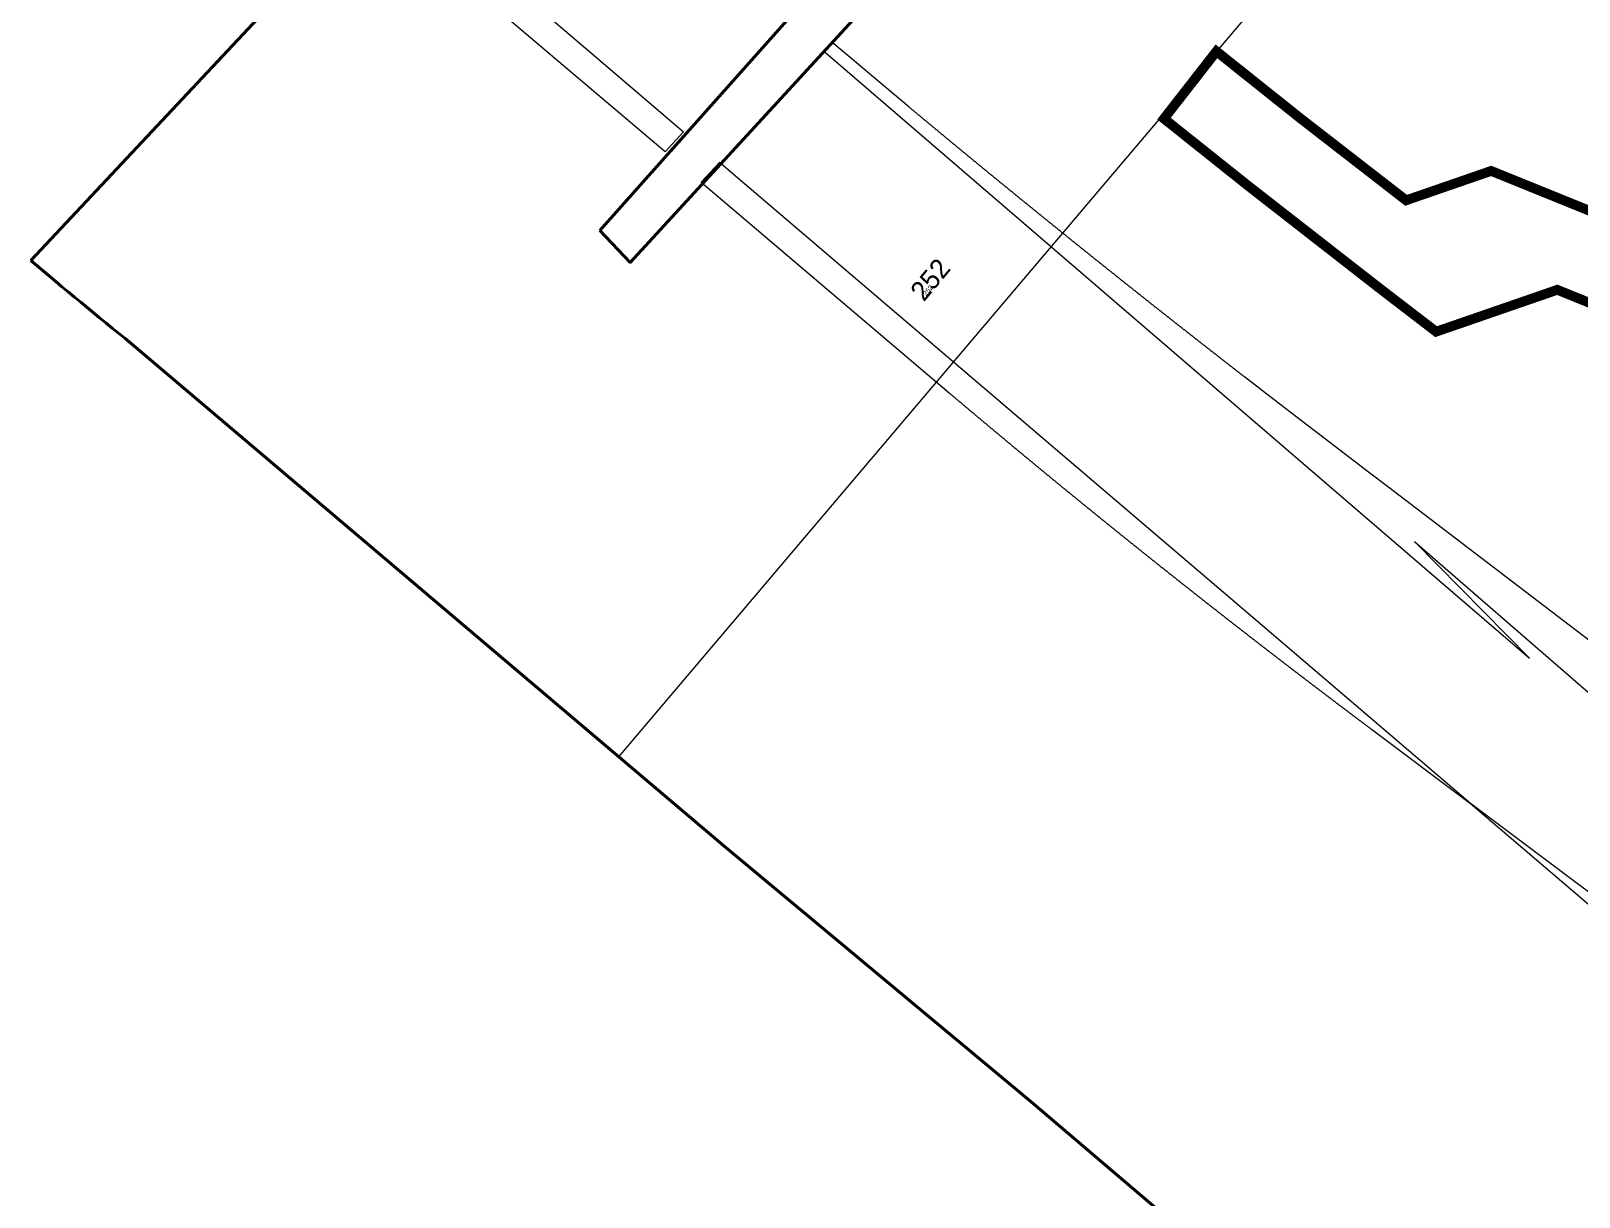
# Model space of a CAD drawing. Extents: x 174934 to 192674, y 648863 to 672607.
# Drawn here: x 180418 to 180735.5, y 660467.4 to 660706.6 of the extents above; entities that cross this region are included whole.
import ezdxf

# ---------------------------------------------------------------- set-up
doc = ezdxf.new("R2010")
doc.units = 0
doc.linetypes.add('Under', pattern=[19.5, 7, -1.5, 7, -1.5, 1, -1.5])
for name, color, linetype, lineweight in [('dim', 255, 'Continuous', 0), ('pbitul', 14, 'Continuous', 0), ('pgesher', 7, 'Continuous', 0), ('pmisunder', 202, 'Under', 0), ('pspecial', 7, 'Continuous', 0)]:
    doc.layers.add(name, color=color, linetype=linetype, lineweight=lineweight)
doc.layers.add('HEB_ENTITY', color=3, linetype='Continuous')
doc.styles.get("Standard").update_dxf_attribs({"font": 'HEBTXT'})

# ---------------------------------------------------------------- blocks, each defined once
blk = doc.blocks.new('dim', base_point=(179928.9, 662855))
at = {"layer": 'dim', "linetype": 'ByBlock'}
blk.add_attdef('NUMBER', (179928.9, 662855), '', height=20, dxfattribs=at)
blk = doc.blocks.new('HEB_ENTITY', base_point=(181159.32, 660193.8))
at = {"layer": 'HEB_ENTITY', "linetype": 'ByBlock'}
blk.add_attdef('VAL', (181159.32, 660193.8), '', height=1, dxfattribs=at)
at = {"layer": 'HEB_ENTITY', "linetype": 'ByBlock', "flags": 1}
for tag in ['WIDTH', 'TAG', 'XBASE', 'YBASE', 'PROMPT', 'HEIGHT', 'BLKNAME', 'BLKNUM']:
    blk.add_attdef(tag, (181159.32, 660193.8), '', height=1, dxfattribs=at)

msp = doc.modelspace()

# ---------------------------------------------------------------- linework, layer by layer
at = {"layer": 'dim', "flags": 128}
msp.add_lwpolyline([(180538.58, 660557.71), (180701.61, 660750.05)], dxfattribs=at)
at = {"layer": 'pbitul', "flags": 128}
for points in [[(180450.95, 660771.97), (180534, 660701.09), (180551.83, 660685.87), (180548.05, 660681.78), (180480.41, 660739.12)], [(180815.4, 660522.2), (180698.53, 660611.34), (180696.46, 660612.92), (180692.28, 660616.11), (180686.38, 660620.61), (180682.03, 660623.94), (180677.35, 660627.53), (180670.55, 660632.77), (180666.84, 660635.64), (180666.76, 660635.7), (180666.68, 660635.76), (180666.6, 660635.83), (180666.52, 660635.89), (180666.44, 660635.95), (180666.37, 660636.01), (180666.29, 660636.07), (180666.21, 660636.13), (180666.13, 660636.19), (180666.05, 660636.25), (180665.97, 660636.32), (180665.89, 660636.38), (180665.81, 660636.44), (180665.73, 660636.5), (180665.65, 660636.56), (180665.58, 660636.62), (180665.5, 660636.68), (180665.42, 660636.75), (180665.34, 660636.81), (180665.26, 660636.87), (180665.18, 660636.93), (180665.1, 660636.99), (180665.02, 660637.05), (180664.94, 660637.11), (180664.86, 660637.18), (180664.79, 660637.24), (180664.71, 660637.3), (180664.63, 660637.36), (180664.55, 660637.42), (180664.47, 660637.48), (180664.39, 660637.54), (180664.31, 660637.6), (180664.23, 660637.67), (180664.15, 660637.73), (180664.08, 660637.79), (180664, 660637.85), (180663.92, 660637.91), (180663.84, 660637.97), (180663.76, 660638.03), (180663.68, 660638.1), (180663.6, 660638.16), (180663.52, 660638.22), (180663.44, 660638.28), (180663.36, 660638.34), (180663.29, 660638.4), (180663.21, 660638.46), (180663.13, 660638.53), (180663.05, 660638.59), (180662.97, 660638.65), (180662.89, 660638.71), (180662.81, 660638.77), (180662.73, 660638.83), (180662.65, 660638.89), (180662.58, 660638.96), (180662.5, 660639.02), (180662.42, 660639.08), (180662.34, 660639.14), (180662.26, 660639.2), (180662.18, 660639.26), (180662.1, 660639.32), (180662.02, 660639.39), (180661.94, 660639.45), (180661.87, 660639.51), (180661.79, 660639.57), (180661.71, 660639.63), (180661.63, 660639.69), (180661.55, 660639.75), (180661.47, 660639.82), (180661.39, 660639.88), (180661.31, 660639.94), (180661.24, 660640), (180661.16, 660640.06), (180661.08, 660640.12), (180661, 660640.19), (180660.92, 660640.25), (180660.84, 660640.31), (180660.76, 660640.37), (180660.68, 660640.43), (180660.6, 660640.49), (180660.53, 660640.55), (180660.45, 660640.62), (180660.37, 660640.68), (180660.29, 660640.74), (180660.21, 660640.8), (180660.13, 660640.86), (180660.05, 660640.92), (180659.97, 660640.99), (180659.9, 660641.05), (180659.82, 660641.11), (180659.74, 660641.17), (180659.66, 660641.23), (180659.58, 660641.29), (180659.5, 660641.35), (180659.42, 660641.42), (180659.34, 660641.48), (180659.26, 660641.54), (180659.19, 660641.6), (180659.11, 660641.66), (180659.03, 660641.72), (180658.95, 660641.79), (180658.87, 660641.85), (180658.79, 660641.91), (180658.71, 660641.97), (180658.63, 660642.03), (180658.56, 660642.09), (180658.48, 660642.16), (180658.4, 660642.22), (180658.32, 660642.28), (180658.24, 660642.34), (180658.16, 660642.4), (180658.08, 660642.46), (180658, 660642.53), (180657.93, 660642.59), (180657.85, 660642.65), (180657.77, 660642.71), (180657.69, 660642.77), (180657.61, 660642.83), (180657.53, 660642.9), (180657.45, 660642.96), (180657.37, 660643.02), (180657.3, 660643.08), (180657.22, 660643.14), (180657.14, 660643.2), (180657.06, 660643.27), (180656.98, 660643.33), (180656.9, 660643.39), (180656.82, 660643.45), (180656.74, 660643.51), (180656.67, 660643.57), (180656.59, 660643.64), (180656.51, 660643.7), (180656.43, 660643.76), (180656.35, 660643.82), (180656.27, 660643.88), (180656.19, 660643.94), (180656.12, 660644.01), (180656.04, 660644.07), (180655.96, 660644.13), (180655.88, 660644.19), (180655.8, 660644.25), (180655.72, 660644.31), (180655.64, 660644.38), (180655.56, 660644.44), (180655.49, 660644.5), (180655.41, 660644.56), (180655.33, 660644.62), (180655.25, 660644.68), (180655.17, 660644.75), (180655.09, 660644.81), (180655.01, 660644.87), (180654.94, 660644.93), (180654.86, 660644.99), (180654.78, 660645.06), (180654.7, 660645.12), (180654.62, 660645.18), (180654.54, 660645.24), (180654.46, 660645.3), (180654.38, 660645.36), (180654.31, 660645.43), (180654.23, 660645.49), (180654.15, 660645.55), (180654.07, 660645.61), (180653.99, 660645.67), (180653.91, 660645.73), (180653.83, 660645.8), (180653.76, 660645.86), (180653.68, 660645.92), (180653.6, 660645.98), (180653.52, 660646.04), (180653.44, 660646.11), (180653.36, 660646.17), (180653.28, 660646.23), (180653.21, 660646.29), (180653.13, 660646.35), (180653.05, 660646.41), (180652.97, 660646.48), (180652.89, 660646.54), (180652.81, 660646.6), (180652.73, 660646.66), (180652.66, 660646.72), (180652.58, 660646.79), (180652.5, 660646.85), (180652.42, 660646.91), (180652.34, 660646.97), (180652.26, 660647.03), (180652.18, 660647.1), (180652.11, 660647.16), (180652.03, 660647.22), (180651.95, 660647.28), (180651.87, 660647.34), (180651.79, 660647.4), (180651.71, 660647.47), (180651.63, 660647.53), (180651.56, 660647.59), (180651.48, 660647.65), (180651.4, 660647.71), (180651.32, 660647.78), (180651.24, 660647.84), (180651.16, 660647.9), (180651.08, 660647.96), (180651.01, 660648.02), (180650.93, 660648.09), (180650.85, 660648.15), (180650.77, 660648.21), (180650.69, 660648.27), (180650.61, 660648.33), (180650.53, 660648.4), (180650.46, 660648.46), (180650.38, 660648.52), (180650.3, 660648.58), (180650.22, 660648.64), (180650.14, 660648.7), (180650.06, 660648.77), (180649.99, 660648.83), (180649.91, 660648.89), (180649.83, 660648.95), (180649.75, 660649.01), (180649.67, 660649.08), (180649.59, 660649.14), (180649.51, 660649.2), (180649.44, 660649.26), (180649.36, 660649.32), (180649.28, 660649.39), (180649.2, 660649.45), (180649.12, 660649.51), (180649.04, 660649.57), (180648.97, 660649.63), (180648.89, 660649.7), (180648.81, 660649.76), (180648.73, 660649.82), (180648.65, 660649.88), (180648.57, 660649.94), (180648.49, 660650.01), (180648.42, 660650.07), (180648.34, 660650.13), (180648.26, 660650.19), (180648.18, 660650.25), (180648.1, 660650.32), (180648.02, 660650.38), (180647.95, 660650.44), (180647.87, 660650.5), (180647.79, 660650.56), (180647.71, 660650.63), (180647.63, 660650.69), (180647.55, 660650.75), (180647.47, 660650.81), (180647.4, 660650.88), (180647.32, 660650.94), (180647.24, 660651), (180647.16, 660651.06), (180647.08, 660651.12), (180647, 660651.19), (180646.93, 660651.25), (180646.85, 660651.31), (180646.77, 660651.37), (180646.69, 660651.43), (180646.61, 660651.5), (180646.53, 660651.56), (180646.46, 660651.62), (180646.38, 660651.68), (180646.3, 660651.74), (180646.22, 660651.81), (180646.14, 660651.87), (180646.06, 660651.93), (180645.99, 660651.99), (180645.91, 660652.05), (180645.83, 660652.12), (180645.75, 660652.18), (180645.67, 660652.24), (180645.59, 660652.3), (180645.52, 660652.37), (180645.44, 660652.43), (180645.36, 660652.49), (180645.28, 660652.55), (180645.2, 660652.61), (180645.12, 660652.68), (180645.05, 660652.74), (180644.97, 660652.8), (180644.89, 660652.86), (180644.81, 660652.92), (180644.73, 660652.99), (180644.65, 660653.05), (180644.58, 660653.11), (180644.5, 660653.17), (180644.42, 660653.24), (180644.34, 660653.3), (180644.26, 660653.36), (180644.18, 660653.42), (180644.11, 660653.48), (180644.03, 660653.55), (180643.95, 660653.61), (180643.87, 660653.67), (180643.79, 660653.73), (180643.71, 660653.8), (180643.64, 660653.86), (180643.56, 660653.92), (180643.48, 660653.98), (180643.4, 660654.04), (180643.32, 660654.11), (180643.24, 660654.17), (180643.17, 660654.23), (180643.09, 660654.29), (180643.01, 660654.36), (180642.93, 660654.42), (180642.85, 660654.48), (180642.77, 660654.54), (180642.7, 660654.6), (180642.62, 660654.67), (180642.54, 660654.73), (180642.46, 660654.79), (180642.38, 660654.85), (180642.31, 660654.92), (180642.23, 660654.98), (180642.15, 660655.04), (180642.07, 660655.1), (180641.99, 660655.16), (180641.91, 660655.23), (180641.84, 660655.29), (180641.76, 660655.35), (180641.68, 660655.41), (180641.6, 660655.48), (180641.52, 660655.54), (180641.44, 660655.6), (180641.37, 660655.66), (180641.29, 660655.73), (180641.21, 660655.79), (180641.13, 660655.85), (180641.05, 660655.91), (180640.98, 660655.97), (180640.9, 660656.04), (180640.82, 660656.1), (180640.74, 660656.16), (180640.66, 660656.22), (180640.58, 660656.29), (180640.51, 660656.35), (180640.43, 660656.41), (180640.35, 660656.47), (180640.27, 660656.54), (180640.19, 660656.6), (180640.12, 660656.66), (180640.04, 660656.72), (180639.96, 660656.79), (180639.88, 660656.85), (180639.8, 660656.91), (180639.72, 660656.97), (180639.65, 660657.03), (180639.57, 660657.1), (180639.49, 660657.16), (180639.41, 660657.22), (180639.33, 660657.28), (180639.26, 660657.35), (180639.18, 660657.41), (180639.1, 660657.47), (180639.02, 660657.53), (180638.94, 660657.6), (180638.86, 660657.66), (180638.79, 660657.72), (180638.71, 660657.78), (180638.63, 660657.85), (180638.55, 660657.91), (180638.47, 660657.97), (180638.4, 660658.03), (180638.32, 660658.1), (180638.24, 660658.16), (180638.16, 660658.22), (180638.08, 660658.28), (180638.01, 660658.35), (180637.93, 660658.41), (180637.85, 660658.47), (180637.77, 660658.53), (180637.69, 660658.6), (180637.61, 660658.66), (180637.54, 660658.72), (180637.46, 660658.78), (180637.38, 660658.84), (180637.3, 660658.91), (180637.22, 660658.97), (180637.15, 660659.03), (180637.07, 660659.09), (180636.99, 660659.16), (180636.91, 660659.22), (180636.83, 660659.28), (180636.76, 660659.34), (180636.68, 660659.41), (180636.6, 660659.47), (180636.52, 660659.53), (180636.44, 660659.59), (180636.37, 660659.66), (180636.29, 660659.72), (180636.21, 660659.78), (180636.13, 660659.84), (180636.05, 660659.91), (180635.98, 660659.97), (180635.9, 660660.03), (180635.82, 660660.09), (180635.74, 660660.16), (180635.66, 660660.22), (180635.58, 660660.28), (180635.51, 660660.35), (180635.43, 660660.41), (180635.35, 660660.47), (180635.27, 660660.53), (180635.19, 660660.6), (180635.12, 660660.66), (180635.04, 660660.72), (180634.96, 660660.78), (180634.88, 660660.85), (180634.8, 660660.91), (180634.73, 660660.97), (180634.65, 660661.03), (180634.57, 660661.1), (180634.49, 660661.16), (180634.41, 660661.22), (180634.34, 660661.28), (180634.26, 660661.35), (180634.18, 660661.41), (180634.1, 660661.47), (180634.02, 660661.53), (180633.95, 660661.6), (180633.87, 660661.66), (180633.79, 660661.72), (180633.71, 660661.78), (180633.63, 660661.85), (180633.56, 660661.91), (180633.48, 660661.97), (180633.4, 660662.03), (180633.32, 660662.1), (180633.25, 660662.16), (180633.17, 660662.22), (180633.09, 660662.29), (180633.01, 660662.35), (180632.93, 660662.41), (180632.86, 660662.47), (180632.78, 660662.54), (180632.7, 660662.6), (180632.62, 660662.66), (180632.54, 660662.72), (180632.47, 660662.79), (180632.39, 660662.85), (180632.31, 660662.91), (180632.23, 660662.97), (180632.15, 660663.04), (180632.08, 660663.1), (180632, 660663.16), (180631.92, 660663.23), (180631.84, 660663.29), (180631.76, 660663.35), (180631.69, 660663.41), (180631.61, 660663.48), (180631.53, 660663.54), (180631.45, 660663.6), (180631.37, 660663.66), (180631.3, 660663.73), (180631.22, 660663.79), (180631.14, 660663.85), (180631.06, 660663.91), (180630.99, 660663.98), (180630.91, 660664.04), (180630.83, 660664.1), (180630.75, 660664.17), (180630.67, 660664.23), (180630.6, 660664.29), (180630.52, 660664.35), (180630.44, 660664.42), (180630.36, 660664.48), (180630.28, 660664.54), (180630.21, 660664.61), (180630.13, 660664.67), (180630.05, 660664.73), (180629.97, 660664.79), (180629.9, 660664.86), (180629.82, 660664.92), (180629.74, 660664.98), (180629.66, 660665.04), (180629.58, 660665.11), (180629.51, 660665.17), (180629.43, 660665.23), (180629.35, 660665.3), (180629.27, 660665.36), (180629.19, 660665.42), (180629.12, 660665.48), (180629.04, 660665.55), (180628.96, 660665.61), (180628.88, 660665.67), (180628.81, 660665.74), (180628.73, 660665.8), (180628.65, 660665.86), (180628.57, 660665.92), (180628.49, 660665.99), (180628.42, 660666.05), (180628.34, 660666.11), (180628.26, 660666.17), (180628.18, 660666.24), (180628.11, 660666.3), (180628.03, 660666.36), (180627.95, 660666.43), (180627.87, 660666.49), (180627.79, 660666.55), (180627.72, 660666.61), (180627.64, 660666.68), (180627.56, 660666.74), (180627.48, 660666.8), (180627.41, 660666.87), (180627.33, 660666.93), (180627.25, 660666.99), (180627.17, 660667.05), (180627.09, 660667.12), (180627.02, 660667.18), (180626.94, 660667.24), (180626.86, 660667.31), (180626.78, 660667.37), (180626.71, 660667.43), (180626.63, 660667.5), (180626.55, 660667.56), (180626.47, 660667.62), (180626.39, 660667.68), (180626.32, 660667.75), (180626.24, 660667.81), (180626.16, 660667.87), (180626.08, 660667.94), (180626.01, 660668), (180625.93, 660668.06), (180625.85, 660668.12), (180625.77, 660668.19), (180625.7, 660668.25), (180625.62, 660668.31), (180625.54, 660668.38), (180625.46, 660668.44), (180625.38, 660668.5), (180625.31, 660668.56), (180625.23, 660668.63), (180625.15, 660668.69), (180625.07, 660668.75), (180625, 660668.82), (180624.92, 660668.88), (180624.84, 660668.94), (180624.76, 660669.01), (180624.69, 660669.07), (180624.61, 660669.13), (180624.53, 660669.19), (180624.45, 660669.26), (180624.37, 660669.32), (180624.3, 660669.38), (180624.22, 660669.45), (180624.14, 660669.51), (180624.06, 660669.57), (180623.99, 660669.64), (180623.91, 660669.7), (180623.83, 660669.76), (180623.75, 660669.82), (180623.68, 660669.89), (180623.6, 660669.95), (180623.52, 660670.01), (180623.44, 660670.08), (180623.36, 660670.14), (180623.29, 660670.2), (180623.21, 660670.27), (180623.13, 660670.33), (180623.05, 660670.39), (180622.98, 660670.45), (180622.9, 660670.52), (180622.82, 660670.58), (180622.74, 660670.64), (180622.67, 660670.71), (180622.59, 660670.77), (180622.51, 660670.83), (180622.43, 660670.9), (180622.36, 660670.96), (180622.28, 660671.02), (180622.2, 660671.09), (180622.12, 660671.15), (180622.05, 660671.21), (180621.97, 660671.27), (180621.89, 660671.34), (180621.81, 660671.4), (180621.74, 660671.46), (180621.66, 660671.53), (180621.58, 660671.59), (180621.5, 660671.65), (180621.42, 660671.72), (180621.35, 660671.78), (180621.27, 660671.84), (180621.19, 660671.91), (180621.11, 660671.97), (180621.04, 660672.03), (180620.96, 660672.09), (180620.88, 660672.16), (180620.8, 660672.22), (180620.73, 660672.28), (180620.65, 660672.35), (180620.57, 660672.41), (180620.49, 660672.47), (180620.42, 660672.54), (180620.34, 660672.6), (180620.26, 660672.66), (180620.18, 660672.73), (180620.11, 660672.79), (180620.03, 660672.85), (180619.95, 660672.92), (180619.87, 660672.98), (180619.8, 660673.04), (180619.72, 660673.11), (180619.64, 660673.17), (180619.56, 660673.23), (180619.49, 660673.29), (180619.41, 660673.36), (180619.33, 660673.42), (180619.25, 660673.48), (180619.18, 660673.55), (180619.1, 660673.61), (180619.02, 660673.67), (180618.94, 660673.74), (180618.87, 660673.8), (180618.79, 660673.86), (180618.71, 660673.93), (180618.63, 660673.99), (180618.56, 660674.05), (180618.48, 660674.12), (180618.4, 660674.18), (180618.32, 660674.24), (180618.25, 660674.31), (180618.17, 660674.37), (180618.09, 660674.43), (180618.01, 660674.5), (180617.94, 660674.56), (180617.86, 660674.62), (180617.78, 660674.69), (180617.7, 660674.75), (180617.63, 660674.81), (180617.55, 660674.88), (180617.47, 660674.94), (180617.39, 660675), (180617.32, 660675.07), (180617.24, 660675.13), (180617.16, 660675.19), (180617.08, 660675.26), (180617.01, 660675.32), (180616.93, 660675.38), (180616.85, 660675.44), (180616.78, 660675.51), (180616.7, 660675.57), (180616.62, 660675.63), (180616.54, 660675.7), (180616.47, 660675.76), (180616.39, 660675.82), (180616.31, 660675.89), (180616.23, 660675.95), (180616.16, 660676.01), (180616.08, 660676.08), (180616, 660676.14), (180615.92, 660676.2), (180615.85, 660676.27), (180615.77, 660676.33), (180615.69, 660676.39), (180615.61, 660676.46), (180615.54, 660676.52), (180615.46, 660676.58), (180615.38, 660676.65), (180615.3, 660676.71), (180615.23, 660676.77), (180615.15, 660676.84), (180615.07, 660676.9), (180615, 660676.96), (180614.92, 660677.03), (180614.84, 660677.09), (180614.76, 660677.15), (180614.69, 660677.22), (180614.61, 660677.28), (180614.53, 660677.35), (180614.45, 660677.41), (180614.38, 660677.47), (180614.3, 660677.54), (180614.22, 660677.6), (180614.14, 660677.66), (180614.07, 660677.73), (180613.99, 660677.79), (180613.91, 660677.85), (180613.83, 660677.92), (180613.76, 660677.98), (180613.68, 660678.04), (180613.6, 660678.11), (180613.53, 660678.17), (180613.45, 660678.23), (180613.37, 660678.3), (180613.29, 660678.36), (180613.22, 660678.42), (180613.14, 660678.49), (180613.06, 660678.55), (180612.98, 660678.61), (180612.91, 660678.68), (180612.83, 660678.74), (180612.75, 660678.8), (180612.68, 660678.87), (180612.6, 660678.93), (180612.52, 660678.99), (180612.44, 660679.06), (180612.37, 660679.12), (180612.29, 660679.18), (180612.21, 660679.25), (180612.13, 660679.31), (180612.06, 660679.37), (180611.98, 660679.44), (180611.9, 660679.5), (180611.83, 660679.57), (180611.75, 660679.63), (180611.67, 660679.69), (180611.59, 660679.76), (180611.52, 660679.82), (180611.44, 660679.88), (180611.36, 660679.95), (180611.28, 660680.01), (180611.21, 660680.07), (180611.13, 660680.14), (180611.05, 660680.2), (180610.98, 660680.26), (180610.9, 660680.33), (180610.82, 660680.39), (180610.74, 660680.45), (180610.67, 660680.52), (180610.59, 660680.58), (180610.51, 660680.65), (180610.44, 660680.71), (180610.36, 660680.77), (180610.28, 660680.84), (180610.2, 660680.9), (180610.13, 660680.96), (180610.05, 660681.03), (180609.97, 660681.09), (180609.89, 660681.15), (180609.82, 660681.22), (180609.74, 660681.28), (180609.66, 660681.34), (180609.59, 660681.41), (180609.51, 660681.47), (180609.43, 660681.54), (180609.35, 660681.6), (180609.28, 660681.66), (180609.2, 660681.73), (180609.12, 660681.79), (180609.05, 660681.85), (180608.97, 660681.92), (180608.89, 660681.98), (180608.81, 660682.04), (180608.74, 660682.11), (180608.66, 660682.17), (180608.58, 660682.23), (180608.51, 660682.3), (180608.43, 660682.36), (180608.35, 660682.43), (180608.27, 660682.49), (180608.2, 660682.55), (180608.12, 660682.62), (180608.04, 660682.68), (180607.97, 660682.74), (180607.89, 660682.81), (180607.81, 660682.87), (180607.73, 660682.93), (180607.66, 660683), (180607.58, 660683.06), (180607.5, 660683.13), (180607.43, 660683.19), (180607.35, 660683.25), (180607.27, 660683.32), (180607.19, 660683.38), (180607.12, 660683.44), (180607.04, 660683.51), (180606.96, 660683.57), (180606.89, 660683.64), (180606.81, 660683.7), (180606.73, 660683.76), (180606.65, 660683.83), (180606.58, 660683.89), (180606.5, 660683.95), (180606.42, 660684.02), (180606.35, 660684.08), (180606.27, 660684.14), (180606.19, 660684.21), (180606.12, 660684.27), (180606.04, 660684.34), (180605.96, 660684.4), (180605.88, 660684.46), (180605.81, 660684.53), (180605.73, 660684.59), (180605.65, 660684.65), (180605.58, 660684.72), (180605.5, 660684.78), (180605.42, 660684.85), (180605.34, 660684.91), (180605.27, 660684.97), (180605.19, 660685.04), (180605.11, 660685.1), (180605.04, 660685.16), (180604.96, 660685.23), (180604.88, 660685.29), (180604.81, 660685.36), (180604.73, 660685.42), (180604.65, 660685.48), (180604.57, 660685.55), (180604.5, 660685.61), (180604.42, 660685.67), (180604.34, 660685.74), (180604.27, 660685.8), (180604.19, 660685.87), (180604.11, 660685.93), (180604.04, 660685.99), (180603.96, 660686.06), (180603.88, 660686.12), (180603.8, 660686.19), (180603.73, 660686.25), (180603.65, 660686.31), (180603.57, 660686.38), (180603.5, 660686.44), (180603.42, 660686.5), (180603.34, 660686.57), (180603.27, 660686.63), (180603.19, 660686.7), (180603.11, 660686.76), (180603.03, 660686.82), (180602.96, 660686.89), (180602.88, 660686.95), (180602.8, 660687.02), (180602.73, 660687.08), (180602.65, 660687.14), (180602.57, 660687.21), (180602.5, 660687.27), (180602.42, 660687.33), (180602.34, 660687.4), (180602.27, 660687.46), (180602.19, 660687.53), (180602.11, 660687.59), (180602.03, 660687.65), (180601.96, 660687.72), (180601.88, 660687.78), (180601.8, 660687.85), (180601.73, 660687.91), (180601.65, 660687.97), (180601.57, 660688.04), (180601.5, 660688.1), (180601.42, 660688.17), (180601.34, 660688.23), (180601.27, 660688.29), (180601.19, 660688.36), (180601.11, 660688.42), (180601.03, 660688.48), (180600.96, 660688.55), (180600.88, 660688.61), (180600.8, 660688.68), (180600.73, 660688.74), (180600.65, 660688.8), (180600.57, 660688.87), (180600.5, 660688.93), (180600.42, 660689), (180600.34, 660689.06), (180600.27, 660689.12), (180600.19, 660689.19), (180600.11, 660689.25), (180600.03, 660689.32), (180599.96, 660689.38), (180599.88, 660689.44), (180599.8, 660689.51), (180599.73, 660689.57), (180599.65, 660689.64), (180599.57, 660689.7), (180599.5, 660689.76), (180599.42, 660689.83), (180599.34, 660689.89), (180599.27, 660689.96), (180599.19, 660690.02), (180599.11, 660690.08), (180599.04, 660690.15), (180598.96, 660690.21), (180598.88, 660690.28), (180598.81, 660690.34), (180598.73, 660690.4), (180598.65, 660690.47), (180598.58, 660690.53), (180598.5, 660690.6), (180598.42, 660690.66), (180598.34, 660690.72), (180598.27, 660690.79), (180598.19, 660690.85), (180598.11, 660690.92), (180598.04, 660690.98), (180596.31, 660692.42), (180592.94, 660695.25), (180587.27, 660700.01), (180584.73, 660702.15), (180582.24, 660704.25), (180580.55, 660702.45), (180725.3, 660577.95), (180701.69, 660601.9), (180706.97, 660597.31), (180737.89, 660570.5)], [(180894.78, 660412.06), (180713.19, 660548.16), (180761.7, 660506.75), (180787.49, 660485.12), (181008.26, 660299.94)]]:
    msp.add_lwpolyline(points, dxfattribs=at)
msp.add_lwpolyline([(180692.88, 660563.38), (180713.19, 660548.16), (180664.87, 660589.4), (180559.19, 660679.6), (180555.41, 660675.55), (180606.29, 660632.35), (180606.36, 660632.29), (180606.44, 660632.23), (180606.52, 660632.16), (180606.59, 660632.1), (180606.67, 660632.03), (180606.75, 660631.97), (180606.82, 660631.9), (180606.9, 660631.84), (180606.97, 660631.77), (180607.05, 660631.71), (180607.13, 660631.64), (180607.2, 660631.58), (180607.28, 660631.51), (180607.36, 660631.45), (180607.43, 660631.39), (180607.51, 660631.32), (180607.59, 660631.26), (180607.66, 660631.19), (180607.74, 660631.13), (180607.81, 660631.06), (180607.89, 660631), (180607.97, 660630.93), (180608.04, 660630.87), (180608.12, 660630.8), (180608.2, 660630.74), (180608.27, 660630.68), (180608.35, 660630.61), (180608.43, 660630.55), (180608.5, 660630.48), (180608.58, 660630.42), (180608.66, 660630.35), (180608.73, 660630.29), (180608.81, 660630.22), (180608.88, 660630.16), (180608.96, 660630.1), (180609.04, 660630.03), (180609.11, 660629.97), (180609.19, 660629.9), (180609.27, 660629.84), (180609.34, 660629.77), (180609.42, 660629.71), (180609.5, 660629.64), (180609.57, 660629.58), (180609.65, 660629.51), (180609.73, 660629.45), (180609.8, 660629.39), (180609.88, 660629.32), (180609.95, 660629.26), (180610.03, 660629.19), (180610.11, 660629.13), (180610.18, 660629.06), (180610.26, 660629), (180610.34, 660628.94), (180610.41, 660628.87), (180610.49, 660628.81), (180610.57, 660628.74), (180610.64, 660628.68), (180610.72, 660628.61), (180610.8, 660628.55), (180610.87, 660628.48), (180610.95, 660628.42), (180611.03, 660628.36), (180611.1, 660628.29), (180611.18, 660628.23), (180611.26, 660628.16), (180611.33, 660628.1), (180611.41, 660628.03), (180611.49, 660627.97), (180611.56, 660627.91), (180611.64, 660627.84), (180611.71, 660627.78), (180611.79, 660627.71), (180611.87, 660627.65), (180611.94, 660627.58), (180612.02, 660627.52), (180612.1, 660627.45), (180612.17, 660627.39), (180612.25, 660627.33), (180612.33, 660627.26), (180612.4, 660627.2), (180612.48, 660627.13), (180612.56, 660627.07), (180612.63, 660627), (180612.71, 660626.94), (180612.79, 660626.88), (180612.86, 660626.81), (180612.94, 660626.75), (180613.02, 660626.68), (180613.09, 660626.62), (180613.17, 660626.56), (180613.25, 660626.49), (180613.32, 660626.43), (180613.4, 660626.36), (180613.48, 660626.3), (180613.55, 660626.23), (180613.63, 660626.17), (180613.71, 660626.11), (180613.78, 660626.04), (180613.86, 660625.98), (180613.94, 660625.91), (180614.01, 660625.85), (180614.09, 660625.78), (180614.17, 660625.72), (180614.24, 660625.66), (180614.32, 660625.59), (180614.4, 660625.53), (180614.47, 660625.46), (180614.55, 660625.4), (180614.63, 660625.34), (180614.7, 660625.27), (180614.78, 660625.21), (180614.86, 660625.14), (180614.93, 660625.08), (180615.01, 660625.01), (180615.09, 660624.95), (180615.16, 660624.89), (180615.24, 660624.82), (180615.32, 660624.76), (180615.39, 660624.69), (180615.47, 660624.63), (180615.55, 660624.57), (180615.62, 660624.5), (180615.7, 660624.44), (180615.78, 660624.37), (180615.85, 660624.31), (180615.93, 660624.24), (180616.01, 660624.18), (180616.08, 660624.12), (180616.16, 660624.05), (180616.24, 660623.99), (180616.31, 660623.92), (180616.39, 660623.86), (180616.47, 660623.8), (180616.54, 660623.73), (180616.62, 660623.67), (180616.7, 660623.6), (180616.78, 660623.54), (180616.85, 660623.48), (180616.93, 660623.41), (180617.01, 660623.35), (180617.08, 660623.28), (180617.16, 660623.22), (180617.24, 660623.16), (180617.31, 660623.09), (180617.39, 660623.03), (180617.47, 660622.96), (180617.54, 660622.9), (180617.62, 660622.84), (180617.7, 660622.77), (180617.77, 660622.71), (180617.85, 660622.64), (180617.93, 660622.58), (180618, 660622.52), (180618.08, 660622.45), (180618.16, 660622.39), (180618.23, 660622.32), (180618.31, 660622.26), (180618.39, 660622.2), (180618.47, 660622.13), (180618.54, 660622.07), (180618.62, 660622), (180618.7, 660621.94), (180618.77, 660621.88), (180618.85, 660621.81), (180618.93, 660621.75), (180619, 660621.68), (180619.08, 660621.62), (180619.16, 660621.56), (180619.23, 660621.49), (180619.31, 660621.43), (180619.39, 660621.36), (180619.47, 660621.3), (180619.54, 660621.24), (180619.62, 660621.17), (180619.7, 660621.11), (180619.77, 660621.04), (180619.85, 660620.98), (180619.93, 660620.92), (180620, 660620.85), (180620.08, 660620.79), (180620.16, 660620.73), (180620.23, 660620.66), (180620.31, 660620.6), (180620.39, 660620.53), (180620.47, 660620.47), (180620.54, 660620.41), (180620.62, 660620.34), (180620.7, 660620.28), (180620.77, 660620.21), (180620.85, 660620.15), (180620.93, 660620.09), (180621, 660620.02), (180621.08, 660619.96), (180621.16, 660619.9), (180621.24, 660619.83), (180621.31, 660619.77), (180621.39, 660619.7), (180621.47, 660619.64), (180621.54, 660619.58), (180621.62, 660619.51), (180621.7, 660619.45), (180621.77, 660619.39), (180621.85, 660619.32), (180621.93, 660619.26), (180622.01, 660619.19), (180622.08, 660619.13), (180622.16, 660619.07), (180622.24, 660619), (180622.31, 660618.94), (180622.39, 660618.87), (180622.47, 660618.81), (180622.54, 660618.75), (180622.62, 660618.68), (180622.7, 660618.62), (180622.78, 660618.56), (180622.85, 660618.49), (180622.93, 660618.43), (180623.01, 660618.36), (180623.08, 660618.3), (180623.16, 660618.24), (180623.24, 660618.17), (180623.32, 660618.11), (180623.39, 660618.05), (180623.47, 660617.98), (180623.55, 660617.92), (180623.62, 660617.86), (180623.7, 660617.79), (180623.78, 660617.73), (180623.85, 660617.66), (180623.93, 660617.6), (180624.01, 660617.54), (180624.09, 660617.47), (180624.16, 660617.41), (180624.24, 660617.35), (180624.32, 660617.28), (180624.39, 660617.22), (180624.47, 660617.16), (180624.55, 660617.09), (180624.63, 660617.03), (180624.7, 660616.96), (180624.78, 660616.9), (180624.86, 660616.84), (180624.93, 660616.77), (180625.01, 660616.71), (180625.09, 660616.65), (180625.17, 660616.58), (180625.24, 660616.52), (180625.32, 660616.46), (180625.4, 660616.39), (180625.47, 660616.33), (180625.55, 660616.26), (180625.63, 660616.2), (180625.71, 660616.14), (180625.78, 660616.07), (180625.86, 660616.01), (180625.94, 660615.95), (180626.02, 660615.88), (180626.09, 660615.82), (180626.17, 660615.76), (180626.25, 660615.69), (180626.32, 660615.63), (180626.4, 660615.57), (180626.48, 660615.5), (180626.56, 660615.44), (180626.63, 660615.37), (180626.71, 660615.31), (180626.79, 660615.25), (180626.86, 660615.18), (180626.94, 660615.12), (180627.02, 660615.06), (180627.1, 660614.99), (180627.17, 660614.93), (180627.25, 660614.87), (180627.33, 660614.8), (180627.41, 660614.74), (180627.48, 660614.68), (180627.56, 660614.61), (180627.64, 660614.55), (180627.71, 660614.49), (180627.79, 660614.42), (180627.87, 660614.36), (180627.95, 660614.3), (180628.02, 660614.23), (180628.1, 660614.17), (180628.18, 660614.11), (180628.26, 660614.04), (180628.33, 660613.98), (180628.41, 660613.91), (180628.49, 660613.85), (180628.56, 660613.79), (180628.64, 660613.72), (180628.72, 660613.66), (180628.8, 660613.6), (180628.87, 660613.53), (180628.95, 660613.47), (180629.03, 660613.41), (180629.11, 660613.34), (180629.18, 660613.28), (180629.26, 660613.22), (180629.34, 660613.15), (180629.42, 660613.09), (180629.49, 660613.03), (180629.57, 660612.96), (180629.65, 660612.9), (180629.73, 660612.84), (180629.8, 660612.77), (180629.88, 660612.71), (180629.96, 660612.65), (180630.03, 660612.58), (180630.11, 660612.52), (180630.19, 660612.46), (180630.27, 660612.39), (180630.34, 660612.33), (180630.42, 660612.27), (180630.5, 660612.2), (180630.58, 660612.14), (180630.65, 660612.08), (180630.73, 660612.01), (180630.81, 660611.95), (180630.89, 660611.89), (180630.96, 660611.82), (180631.04, 660611.76), (180631.12, 660611.7), (180631.2, 660611.63), (180631.27, 660611.57), (180631.35, 660611.51), (180631.43, 660611.44), (180631.51, 660611.38), (180631.58, 660611.32), (180631.66, 660611.25), (180631.74, 660611.19), (180631.82, 660611.13), (180631.89, 660611.07), (180631.97, 660611), (180632.05, 660610.94), (180632.13, 660610.88), (180632.2, 660610.81), (180632.28, 660610.75), (180632.36, 660610.69), (180632.44, 660610.62), (180632.51, 660610.56), (180632.59, 660610.5), (180632.67, 660610.43), (180632.75, 660610.37), (180632.82, 660610.31), (180632.9, 660610.24), (180632.98, 660610.18), (180633.06, 660610.12), (180633.13, 660610.05), (180633.21, 660609.99), (180633.29, 660609.93), (180633.37, 660609.86), (180633.44, 660609.8), (180633.52, 660609.74), (180633.6, 660609.67), (180633.68, 660609.61), (180633.75, 660609.55), (180633.83, 660609.49), (180633.91, 660609.42), (180633.99, 660609.36), (180634.06, 660609.3), (180634.14, 660609.23), (180634.22, 660609.17), (180634.3, 660609.11), (180634.37, 660609.04), (180634.45, 660608.98), (180634.53, 660608.92), (180634.61, 660608.85), (180634.68, 660608.79), (180634.76, 660608.73), (180634.84, 660608.67), (180634.92, 660608.6), (180634.99, 660608.54), (180635.07, 660608.48), (180635.15, 660608.41), (180635.23, 660608.35), (180635.3, 660608.29), (180635.38, 660608.22), (180635.46, 660608.16), (180635.54, 660608.1), (180635.62, 660608.03), (180635.69, 660607.97), (180635.77, 660607.91), (180635.85, 660607.85), (180635.93, 660607.78), (180636, 660607.72), (180636.08, 660607.66), (180636.16, 660607.59), (180636.24, 660607.53), (180636.31, 660607.47), (180636.39, 660607.4), (180636.47, 660607.34), (180636.55, 660607.28), (180636.62, 660607.22), (180636.7, 660607.15), (180636.78, 660607.09), (180636.86, 660607.03), (180636.94, 660606.96), (180637.01, 660606.9), (180637.09, 660606.84), (180637.17, 660606.77), (180637.25, 660606.71), (180637.32, 660606.65), (180637.4, 660606.59), (180637.48, 660606.52), (180637.56, 660606.46), (180637.63, 660606.4), (180637.71, 660606.33), (180637.79, 660606.27), (180637.87, 660606.21), (180637.95, 660606.15), (180638.02, 660606.08), (180638.1, 660606.02), (180638.18, 660605.96), (180638.26, 660605.89), (180638.33, 660605.83), (180638.41, 660605.77), (180638.49, 660605.71), (180638.57, 660605.64), (180638.65, 660605.58), (180638.72, 660605.52), (180638.8, 660605.45), (180638.88, 660605.39), (180638.96, 660605.33), (180639.03, 660605.27), (180639.11, 660605.2), (180639.19, 660605.14), (180639.27, 660605.08), (180639.35, 660605.01), (180639.42, 660604.95), (180639.5, 660604.89), (180639.58, 660604.83), (180639.66, 660604.76), (180639.73, 660604.7), (180639.81, 660604.64), (180639.89, 660604.57), (180639.97, 660604.51), (180640.05, 660604.45), (180640.12, 660604.39), (180640.2, 660604.32), (180640.28, 660604.26), (180640.36, 660604.2), (180640.43, 660604.13), (180640.51, 660604.07), (180640.59, 660604.01), (180640.67, 660603.95), (180640.75, 660603.88), (180640.82, 660603.82), (180640.9, 660603.76), (180640.98, 660603.7), (180641.06, 660603.63), (180641.14, 660603.57), (180641.21, 660603.51), (180641.29, 660603.44), (180641.37, 660603.38), (180641.45, 660603.32), (180641.52, 660603.26), (180641.6, 660603.19), (180641.68, 660603.13), (180641.76, 660603.07), (180641.84, 660603.01), (180641.91, 660602.94), (180641.99, 660602.88), (180642.07, 660602.82), (180642.15, 660602.75), (180642.23, 660602.69), (180642.3, 660602.63), (180642.38, 660602.57), (180642.46, 660602.5), (180642.54, 660602.44), (180642.62, 660602.38), (180642.69, 660602.32), (180642.77, 660602.25), (180642.85, 660602.19), (180642.93, 660602.13), (180643.01, 660602.07), (180643.08, 660602), (180643.16, 660601.94), (180643.24, 660601.88), (180643.32, 660601.81), (180643.4, 660601.75), (180643.47, 660601.69), (180643.55, 660601.63), (180643.63, 660601.56), (180643.71, 660601.5), (180643.79, 660601.44), (180643.86, 660601.38), (180643.94, 660601.31), (180644.02, 660601.25), (180644.1, 660601.19), (180644.18, 660601.13), (180644.25, 660601.06), (180644.33, 660601), (180644.41, 660600.94), (180644.49, 660600.88), (180644.57, 660600.81), (180644.64, 660600.75), (180644.72, 660600.69), (180644.8, 660600.63), (180644.88, 660600.56), (180644.96, 660600.5), (180645.03, 660600.44), (180645.11, 660600.38), (180645.19, 660600.31), (180645.27, 660600.25), (180645.35, 660600.19), (180645.42, 660600.13), (180645.5, 660600.06), (180645.58, 660600), (180645.66, 660599.94), (180645.74, 660599.88), (180645.81, 660599.81), (180645.89, 660599.75), (180645.97, 660599.69), (180646.05, 660599.63), (180646.13, 660599.56), (180646.2, 660599.5), (180646.28, 660599.44), (180646.36, 660599.38), (180646.44, 660599.31), (180646.52, 660599.25), (180646.59, 660599.19), (180646.67, 660599.13), (180646.75, 660599.06), (180646.83, 660599), (180646.91, 660598.94), (180646.99, 660598.88), (180647.06, 660598.81), (180647.14, 660598.75), (180647.22, 660598.69), (180647.3, 660598.63), (180647.38, 660598.56), (180647.45, 660598.5), (180647.53, 660598.44), (180647.61, 660598.38), (180647.69, 660598.31), (180647.77, 660598.25), (180647.85, 660598.19), (180647.92, 660598.13), (180648, 660598.07), (180648.08, 660598), (180648.16, 660597.94), (180648.24, 660597.88), (180648.31, 660597.82), (180648.39, 660597.75), (180648.47, 660597.69), (180648.55, 660597.63), (180648.63, 660597.57), (180648.71, 660597.5), (180648.78, 660597.44), (180648.86, 660597.38), (180648.94, 660597.32), (180649.02, 660597.25), (180649.1, 660597.19), (180649.17, 660597.13), (180649.25, 660597.07), (180649.33, 660597.01), (180649.41, 660596.94), (180649.49, 660596.88), (180649.57, 660596.82), (180649.64, 660596.76), (180649.72, 660596.69), (180649.8, 660596.63), (180649.88, 660596.57), (180649.96, 660596.51), (180650.04, 660596.45), (180650.11, 660596.38), (180650.19, 660596.32), (180650.27, 660596.26), (180650.35, 660596.2), (180650.43, 660596.13), (180650.5, 660596.07), (180650.58, 660596.01), (180650.66, 660595.95), (180650.74, 660595.89), (180650.82, 660595.82), (180650.9, 660595.76), (180650.97, 660595.7), (180651.05, 660595.64), (180651.13, 660595.57), (180651.21, 660595.51), (180651.29, 660595.45), (180651.37, 660595.39), (180651.44, 660595.33), (180651.52, 660595.26), (180651.6, 660595.2), (180651.68, 660595.14), (180651.76, 660595.08), (180651.84, 660595.01), (180651.91, 660594.95), (180651.99, 660594.89), (180652.07, 660594.83), (180652.15, 660594.77), (180652.23, 660594.7), (180652.31, 660594.64), (180652.38, 660594.58), (180652.46, 660594.52), (180652.54, 660594.46), (180652.62, 660594.39), (180652.7, 660594.33), (180652.78, 660594.27), (180652.85, 660594.21), (180652.93, 660594.14), (180653.01, 660594.08), (180653.09, 660594.02), (180653.17, 660593.96), (180653.25, 660593.9), (180653.32, 660593.83), (180653.4, 660593.77), (180653.48, 660593.71), (180653.56, 660593.65), (180653.64, 660593.59), (180653.72, 660593.52), (180653.8, 660593.46), (180653.87, 660593.4), (180653.95, 660593.34), (180654.03, 660593.28), (180654.11, 660593.21), (180654.19, 660593.15), (180654.27, 660593.09), (180654.34, 660593.03), (180654.42, 660592.97), (180654.5, 660592.9), (180654.58, 660592.84), (180654.66, 660592.78), (180654.74, 660592.72), (180654.82, 660592.66), (180654.89, 660592.59), (180654.97, 660592.53), (180655.05, 660592.47), (180655.13, 660592.41), (180655.21, 660592.35), (180655.29, 660592.28), (180655.36, 660592.22), (180655.44, 660592.16), (180655.52, 660592.1), (180655.6, 660592.04), (180655.68, 660591.97), (180655.76, 660591.91), (180655.84, 660591.85), (180655.91, 660591.79), (180655.99, 660591.73), (180656.07, 660591.66), (180656.15, 660591.6), (180656.23, 660591.54), (180656.31, 660591.48), (180656.39, 660591.42), (180656.46, 660591.35), (180656.54, 660591.29), (180656.62, 660591.23), (180656.7, 660591.17), (180656.78, 660591.11), (180656.86, 660591.05), (180656.93, 660590.98), (180657.01, 660590.92), (180657.09, 660590.86), (180657.17, 660590.8), (180657.25, 660590.74), (180657.33, 660590.67), (180657.41, 660590.61), (180657.48, 660590.55), (180657.56, 660590.49), (180657.64, 660590.43), (180657.72, 660590.36), (180657.8, 660590.3), (180657.88, 660590.24), (180657.96, 660590.18), (180658.04, 660590.12), (180658.11, 660590.06), (180658.19, 660589.99), (180658.27, 660589.93), (180658.35, 660589.87), (180658.43, 660589.81), (180658.51, 660589.75), (180658.59, 660589.68), (180658.66, 660589.62), (180658.74, 660589.56), (180658.82, 660589.5), (180658.9, 660589.44), (180658.98, 660589.38), (180659.06, 660589.31), (180659.14, 660589.25), (180659.21, 660589.19), (180659.29, 660589.13), (180659.37, 660589.07), (180659.45, 660589.01), (180659.53, 660588.94), (180659.61, 660588.88), (180659.69, 660588.82), (180659.77, 660588.76), (180659.84, 660588.7), (180659.92, 660588.64), (180660, 660588.57), (180660.08, 660588.51), (180660.16, 660588.45), (180660.24, 660588.39), (180660.32, 660588.33), (180660.39, 660588.26), (180660.47, 660588.2), (180660.55, 660588.14), (180660.63, 660588.08), (180660.71, 660588.02), (180660.79, 660587.96), (180660.87, 660587.89), (180660.95, 660587.83), (180661.02, 660587.77), (180661.1, 660587.71), (180661.18, 660587.65), (180661.26, 660587.59), (180661.34, 660587.52), (180661.42, 660587.46), (180661.5, 660587.4), (180661.58, 660587.34), (180661.65, 660587.28), (180661.73, 660587.22), (180661.81, 660587.16), (180661.89, 660587.09), (180661.97, 660587.03), (180662.05, 660586.97), (180662.13, 660586.91), (180662.21, 660586.85), (180662.28, 660586.79), (180662.36, 660586.72), (180662.44, 660586.66), (180662.52, 660586.6), (180662.6, 660586.54), (180662.68, 660586.48), (180662.76, 660586.42), (180662.84, 660586.35), (180662.91, 660586.29), (180662.99, 660586.23), (180663.07, 660586.17), (180663.15, 660586.11), (180663.23, 660586.05), (180663.31, 660585.99), (180663.39, 660585.92), (180663.47, 660585.86), (180663.55, 660585.8), (180663.62, 660585.74), (180663.7, 660585.68), (180663.78, 660585.62), (180663.86, 660585.55), (180663.94, 660585.49), (180664.02, 660585.43), (180664.1, 660585.37), (180664.18, 660585.31), (180664.26, 660585.25), (180664.33, 660585.19), (180664.41, 660585.12), (180664.49, 660585.06), (180664.57, 660585), (180664.65, 660584.94), (180664.73, 660584.88), (180664.81, 660584.82), (180664.89, 660584.76), (180664.96, 660584.69), (180665.04, 660584.63), (180665.12, 660584.57), (180665.2, 660584.51), (180665.28, 660584.45), (180665.36, 660584.39), (180665.44, 660584.33), (180665.52, 660584.26), (180665.6, 660584.2), (180665.68, 660584.14), (180665.75, 660584.08), (180665.83, 660584.02), (180665.91, 660583.96), (180665.99, 660583.9), (180666.07, 660583.83), (180666.15, 660583.77), (180666.23, 660583.71), (180666.31, 660583.65), (180666.39, 660583.59), (180666.46, 660583.53), (180666.54, 660583.47), (180666.62, 660583.4), (180666.7, 660583.34), (180666.78, 660583.28), (180666.86, 660583.22), (180666.94, 660583.16), (180667.02, 660583.1), (180667.1, 660583.04), (180667.18, 660582.98), (180667.25, 660582.91), (180667.33, 660582.85), (180667.41, 660582.79), (180667.49, 660582.73), (180667.57, 660582.67), (180667.65, 660582.61), (180667.73, 660582.55), (180667.81, 660582.48), (180667.89, 660582.42), (180667.97, 660582.36), (180668.04, 660582.3), (180668.12, 660582.24), (180668.2, 660582.18), (180668.28, 660582.12), (180668.36, 660582.06), (180668.44, 660581.99), (180668.52, 660581.93), (180668.6, 660581.87), (180668.68, 660581.81), (180668.76, 660581.75), (180668.83, 660581.69), (180668.91, 660581.63), (180668.99, 660581.57), (180669.07, 660581.5), (180669.15, 660581.44), (180669.23, 660581.38), (180669.31, 660581.32), (180669.39, 660581.26), (180669.47, 660581.2), (180669.55, 660581.14), (180669.63, 660581.08), (180669.7, 660581.01), (180669.78, 660580.95), (180669.86, 660580.89), (180669.94, 660580.83), (180670.02, 660580.77), (180670.1, 660580.71), (180670.18, 660580.65), (180670.26, 660580.59), (180670.34, 660580.53), (180670.42, 660580.46), (180670.5, 660580.4), (180670.57, 660580.34), (180670.65, 660580.28), (180670.73, 660580.22), (180670.81, 660580.16), (180670.89, 660580.1), (180670.97, 660580.04), (180671.05, 660579.98), (180671.13, 660579.91), (180671.21, 660579.85), (180671.29, 660579.79), (180671.37, 660579.73), (180671.45, 660579.67), (180671.52, 660579.61), (180671.6, 660579.55), (180671.68, 660579.49), (180671.76, 660579.43), (180671.84, 660579.36), (180671.92, 660579.3), (180672, 660579.24), (180672.08, 660579.18), (180672.16, 660579.12), (180672.24, 660579.06), (180672.32, 660579), (180672.4, 660578.94), (180672.48, 660578.88), (180672.55, 660578.81), (180672.63, 660578.75), (180672.71, 660578.69), (180672.79, 660578.63), (180672.87, 660578.57), (180672.95, 660578.51), (180673.03, 660578.45), (180673.11, 660578.39), (180673.19, 660578.33), (180673.27, 660578.27), (180673.35, 660578.2), (180673.43, 660578.14), (180673.51, 660578.08), (180673.58, 660578.02), (180673.66, 660577.96), (180673.74, 660577.9), (180673.82, 660577.84), (180673.9, 660577.78), (180673.98, 660577.72), (180674.06, 660577.66), (180674.14, 660577.6), (180674.22, 660577.53), (180674.3, 660577.47), (180674.38, 660577.41), (180674.46, 660577.35), (180674.54, 660577.29), (180674.61, 660577.23), (180674.69, 660577.17), (180674.77, 660577.11), (180674.85, 660577.05), (180674.93, 660576.99), (180675.01, 660576.92), (180675.09, 660576.86), (180675.17, 660576.8), (180675.25, 660576.74), (180675.33, 660576.68), (180675.41, 660576.62), (180675.49, 660576.56), (180675.57, 660576.5), (180675.65, 660576.44), (180675.73, 660576.38), (180675.8, 660576.32), (180675.88, 660576.26), (180675.96, 660576.19), (180676.04, 660576.13), (180676.12, 660576.07), (180676.2, 660576.01), (180676.28, 660575.95), (180676.36, 660575.89), (180676.44, 660575.83), (180676.52, 660575.77), (180676.6, 660575.71), (180676.68, 660575.65), (180676.76, 660575.59), (180676.84, 660575.53), (180676.92, 660575.46), (180677, 660575.4), (180677.07, 660575.34), (180677.15, 660575.28), (180677.23, 660575.22), (180677.31, 660575.16), (180677.39, 660575.1), (180677.47, 660575.04), (180677.55, 660574.98), (180677.63, 660574.92), (180677.71, 660574.86), (180677.79, 660574.8), (180677.87, 660574.74), (180677.95, 660574.67), (180678.03, 660574.61), (180678.11, 660574.55), (180678.19, 660574.49), (180678.27, 660574.43), (180678.35, 660574.37), (180678.43, 660574.31), (180678.5, 660574.25), (180678.58, 660574.19), (180678.66, 660574.13), (180678.74, 660574.07), (180678.82, 660574.01), (180678.9, 660573.95), (180678.98, 660573.89), (180679.06, 660573.82), (180679.14, 660573.76), (180679.22, 660573.7), (180679.3, 660573.64), (180679.38, 660573.58), (180679.46, 660573.52), (180679.54, 660573.46), (180679.62, 660573.4), (180679.7, 660573.34), (180679.78, 660573.28), (180679.86, 660573.22), (180679.94, 660573.16), (180680.01, 660573.1), (180680.09, 660573.04), (180680.17, 660572.98), (180680.25, 660572.91), (180680.33, 660572.85), (180680.41, 660572.79), (180680.49, 660572.73), (180680.57, 660572.67), (180680.65, 660572.61), (180680.73, 660572.55), (180680.81, 660572.49), (180680.89, 660572.43), (180680.97, 660572.37), (180681.05, 660572.31), (180681.13, 660572.25), (180681.21, 660572.19), (180681.29, 660572.13), (180681.37, 660572.07), (180681.45, 660572.01), (180681.53, 660571.95), (180681.61, 660571.88), (180681.69, 660571.82), (180681.77, 660571.76), (180681.84, 660571.7), (180681.92, 660571.64), (180682, 660571.58), (180682.08, 660571.52), (180682.16, 660571.46), (180682.24, 660571.4), (180682.32, 660571.34), (180682.4, 660571.28), (180682.48, 660571.22), (180682.56, 660571.16), (180682.64, 660571.1), (180682.72, 660571.04), (180682.8, 660570.98), (180682.88, 660570.92), (180682.96, 660570.86), (180683.04, 660570.8), (180683.12, 660570.74), (180683.2, 660570.67), (180683.28, 660570.61), (180683.36, 660570.55), (180683.44, 660570.49), (180683.52, 660570.43), (180683.6, 660570.37), (180683.68, 660570.31), (180683.76, 660570.25), (180683.84, 660570.19), (180683.92, 660570.13), (180684, 660570.07), (180684.07, 660570.01), (180684.15, 660569.95), (180684.23, 660569.89), (180684.31, 660569.83), (180684.39, 660569.77), (180684.47, 660569.71), (180684.55, 660569.65), (180684.63, 660569.59), (180684.71, 660569.53), (180684.79, 660569.47), (180684.87, 660569.41), (180684.95, 660569.35), (180685.03, 660569.29), (180685.11, 660569.23), (180685.19, 660569.16), (180685.27, 660569.1), (180685.35, 660569.04), (180685.43, 660568.98), (180685.51, 660568.92), (180685.59, 660568.86), (180685.67, 660568.8), (180685.75, 660568.74), (180685.83, 660568.68), (180685.91, 660568.62), (180685.99, 660568.56), (180686.07, 660568.5), (180686.15, 660568.44), (180686.23, 660568.38), (180686.31, 660568.32), (180686.39, 660568.26), (180686.47, 660568.2), (180686.55, 660568.14), (180686.63, 660568.08), (180686.71, 660568.02), (180686.79, 660567.96), (180686.87, 660567.9), (180686.95, 660567.84), (180687.03, 660567.78), (180687.11, 660567.72), (180687.19, 660567.66), (180687.27, 660567.6), (180687.35, 660567.54), (180687.42, 660567.48), (180687.5, 660567.42), (180687.58, 660567.36), (180687.66, 660567.3), (180687.74, 660567.24), (180687.82, 660567.18), (180687.9, 660567.12), (180687.98, 660567.06), (180688.06, 660567), (180688.14, 660566.93), (180688.22, 660566.87), (180688.3, 660566.81), (180688.38, 660566.75), (180688.46, 660566.69), (180688.54, 660566.63), (180688.62, 660566.57), (180688.7, 660566.51), (180688.78, 660566.45), (180688.86, 660566.39), (180688.94, 660566.33), (180689.02, 660566.27), (180689.1, 660566.21), (180689.18, 660566.15), (180689.26, 660566.09), (180689.34, 660566.03), (180689.42, 660565.97), (180689.5, 660565.91), (180689.58, 660565.85), (180689.66, 660565.79), (180689.74, 660565.73), (180689.82, 660565.67), (180689.9, 660565.61), (180689.98, 660565.55), (180690.06, 660565.49), (180690.14, 660565.43), (180690.22, 660565.37), (180690.3, 660565.31), (180690.38, 660565.25), (180690.46, 660565.19), (180690.54, 660565.13), (180690.62, 660565.07), (180690.7, 660565.01), (180690.78, 660564.95), (180690.86, 660564.89), (180690.94, 660564.83), (180691.02, 660564.77), (180691.1, 660564.71), (180691.18, 660564.65), (180691.26, 660564.59), (180691.34, 660564.53), (180691.42, 660564.47), (180691.5, 660564.41), (180691.58, 660564.35), (180691.66, 660564.29), (180691.74, 660564.23), (180691.82, 660564.17), (180691.9, 660564.11), (180691.98, 660564.05), (180692.06, 660563.99), (180692.14, 660563.93), (180692.22, 660563.87), (180692.3, 660563.81), (180692.38, 660563.75), (180692.46, 660563.69), (180692.54, 660563.63), (180692.62, 660563.57), (180692.7, 660563.51), (180692.78, 660563.45), (180692.86, 660563.39), (180692.88, 660563.38)], close=True, dxfattribs=at)
at = {"layer": 'pgesher', "color": 7, "linetype": 'Continuous', "lineweight": 40, "flags": 128}
msp.add_lwpolyline([(180534.68, 660665.63), (180604.69, 660744.41), (180612.01, 660736.58), (180540.86, 660659.09), (180534.68, 660665.63)], close=True, dxfattribs=at)
at = {"layer": 'pmisunder', "const_width": 2, "flags": 128}
msp.add_lwpolyline([(180650.34, 660688.58), (180667.41, 660674.96), (180694.43, 660653.89), (180706.15, 660644.89), (180731, 660653.48), (180797.68, 660626.44), (180858.85, 660533.83), (180953.64, 660468.29), (181192.54, 660264.2), (181437.81, 660055.61), (181656.7, 659871.38), (181899.51, 659665.93), (181957.69, 659613.57), (182136.03, 659461.96), (182439.68, 659203.69), (182459.59, 659186.74), (182525.78, 659133.46), (182586.1, 659079.14), (182645.62, 659023.94), (182684.38, 658987.43), (182723.14, 658950.92), (182766.95, 658927.81), (182773.68, 658924.78), (182734.59, 658958.06), (182654.53, 659033.41, 0.007337), (182534.18, 659143.39), (182467.88, 659196.75), (182353, 659294.56), (181966.25, 659623.35), (181908.06, 659675.73), (181887.99, 659692.71), (181890.83, 659696.21), (181779.41, 659790.47), (181668, 659884.74), (181558.55, 659976.86), (181449.11, 660068.97), (181326.38, 660173.34), (181203.66, 660277.71), (181083.99, 660379.94), (180964.33, 660482.17), (180917.96, 660514.24), (180871.58, 660546.3), (180809.29, 660640.62), (180717.44, 660677.86), (180699.99, 660671.83), (180678.17, 660688.76), (180661.1, 660702.38), (180650.34, 660688.58)], format="xyb", close=True, dxfattribs=at)
at = {"layer": 'pspecial', "lineweight": 40, "flags": 128}
msp.add_lwpolyline([(180418, 660659.48), (180575.33, 660827.32), (180644.76, 660804.2), (180670.93, 660779.28), (180829.13, 660628.64), (181101.26, 660396.65), (180945.44, 660212.3), (180623.09, 660486.95), (180560.1, 660539.47), (180438.54, 660642.5, -0.007057), (180418, 660659.48)], format="xyb", close=True, dxfattribs=at)

# ---------------------------------------------------------------- block references
at = {"layer": 'dim'}
ref = msp.add_blockref('dim', (180601.1, 660650.89), dxfattribs=dict(at, xscale=0.2, yscale=0.2, zscale=0.2, rotation=50.25041558835665))
ref.add_attrib('NUMBER', '252', (180601.1, 660650.89), dxfattribs={"layer": '0', "height": 4, "rotation": 50.2504})
at = {"layer": 'HEB_ENTITY', "linetype": 'ByBlock'}
ref = msp.add_blockref('HEB_ENTITY', (180601.6, 660652.14), dxfattribs=dict(at, rotation=50.25034585258436))
ref.add_attrib('VAL', '252', (180601.6, 660652.14), dxfattribs={"layer": '0', "height": 1, "rotation": 50.2503})

doc.saveas('drawing.dxf')
